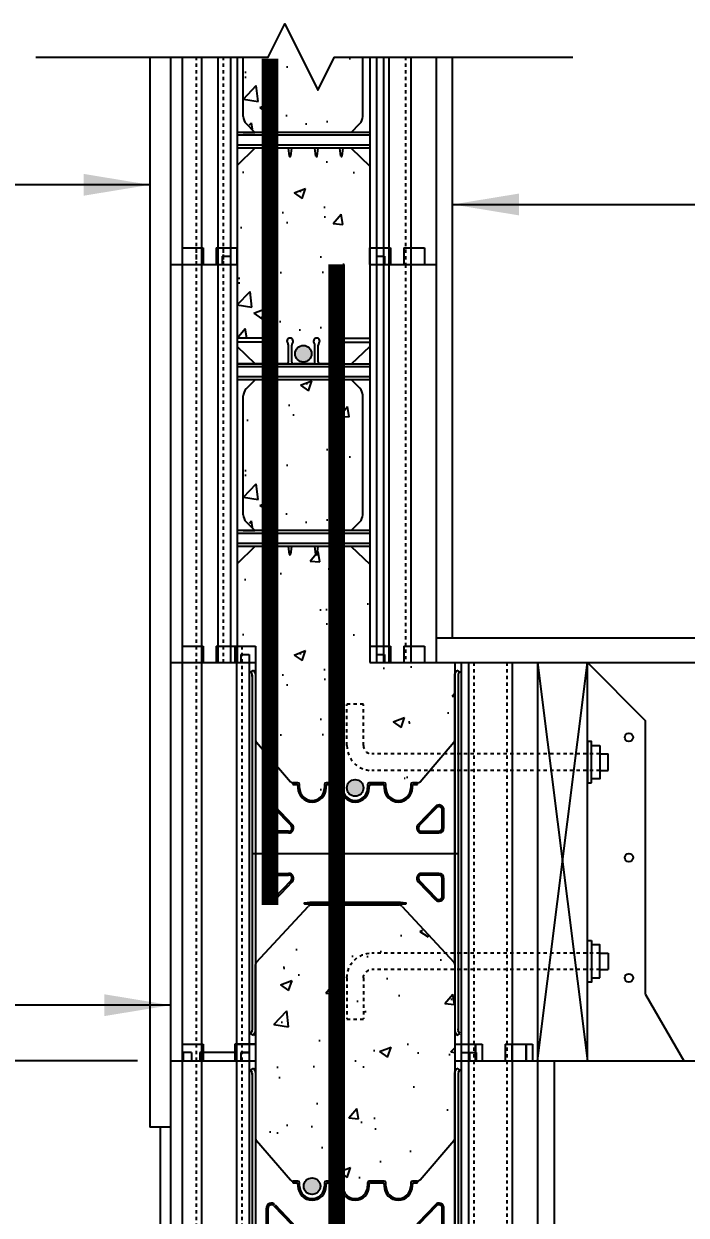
# Model space of a CAD drawing. Header units: inches. Extents: x -206 to -79, y -112 to 60.
# Drawn here: x -146.31 to -126.34, y -27.99 to 7.91 of the extents above; entities that cross this region are included whole.
import ezdxf

# ---------------------------------------------------------------- set-up
doc = ezdxf.new("R2010")
doc.units = ezdxf.units.IN
doc.header["$MEASUREMENT"] = 0
doc.linetypes.add('DASHED2', pattern=[0.375, 0.25, -0.125])
for name, color, linetype in [('LAYER 12', 12, 'Continuous'), ('LAYER 13', 13, 'Continuous'), ('LAYER 3', 3, 'Continuous'), ('LAYER 5', 5, 'Continuous'), ('LAYER 8', 8, 'Continuous')]:
    doc.layers.add(name, color=color, linetype=linetype)
doc.styles.add('NOTES', font='simplex.shx', dxfattribs={"height": 1})
doc.dimstyles.new('DIM-16', dxfattribs={"dimscale": 16, "dimtxt": 0.09375, "dimasz": 0.125, "dimexe": 0.1875, "dimexo": 0.0625, "dimgap": 0.0625, "dimtad": 0, "dimtih": 1, "dimtoh": 1, "dimdec": 4, "dimzin": 3, "dimdsep": 46, "dimlunit": 4, "dimtxsty": 'NOTES', "dimcen": 0.0625, "dimclrt": 4, "dimadec": 0, "dimazin": 0, "dimtfac": 1, "dimtdec": 4, "dimtofl": 0, "dimtmove": 0, "dimatfit": 3, "dimfxl": 1, "dimfrac": 2, "dimtolj": 1, "dimtzin": 0, "dimarcsym": 0})
doc.dimstyles.new('DIM-16$0', dxfattribs={"dimscale": 16, "dimtxt": 1, "dimasz": 0.0625, "dimexe": 0.0625, "dimexo": 0.0625, "dimgap": 0.03125, "dimtad": 1, "dimdec": 4, "dimzin": 3, "dimdsep": 46, "dimlunit": 4, "dimtxsty": 'NOTES', "dimblk1": 'ARCHTICK', "dimblk2": 'ARCHTICK', "dimsah": 1, "dimcen": 0.0625, "dimdle": 0.0625, "dimclrd": 256, "dimclre": 256, "dimclrt": 7, "dimadec": 0, "dimazin": 0, "dimtfac": 1, "dimtdec": 4, "dimtmove": 2, "dimatfit": 3, "dimldrblk": 'ARCHTICK', "dimfxl": 1, "dimfrac": 2, "dimtolj": 1, "dimtzin": 0, "dimarcsym": 0})

# ---------------------------------------------------------------- blocks, each defined once
blk = doc.blocks.new('_ArchTick')
at = {"color": 0, "linetype": 'ByBlock', "const_width": 0.15}
blk.add_lwpolyline([(-0.5, -0.5), (0.5, 0.5)], dxfattribs=at)
blk = doc.blocks.new('*D8')
at = {"layer": 'DEFPOINTS', "color": 0}
for p in [(-141.879, -23.336), (-153.158, -35.356), (-142.192, -35.356)]:
    blk.add_point(p, dxfattribs=at)
at = {"layer": 'LAYER 8', "lineweight": -2}
for p, q in [((-153.158, -22.336), (-153.158, -36.356)), ((-142.879, -23.336), (-154.158, -23.336)), ((-143.192, -35.356), (-154.158, -35.356))]:
    blk.add_line(p, q, dxfattribs=at)
for p, rotation in [((-153.158, -23.336), 90), ((-153.158, -35.356), 270)]:
    blk.add_blockref('_ArchTick', p, dxfattribs=dict(at, rotation=rotation))
at = {"layer": 'LAYER 8', "color": 7, "insert": (-154.991, -29.346), "char_height": 1, "attachment_point": 5, "rotation": 90, "style": 'NOTES'}
blk.add_mtext('\\A1;PER LOCAL\\PCODE', dxfattribs=at)
blk = doc.blocks.new('A$C01DD0D20')
at = {"layer": 'LAYER 12'}
for p, q in [((0.35, 12.5), (0.975, 12.5)), ((0.35, 12.5), (0.35, 0)), ((0.35, 12.5), (0.975, 12.5)), ((0.35, 12.5), (0.35, 12)), ((0.925, 12.5), (0.925, 0)), ((0.975, 12.5), (0.975, 12)), ((0.975, 12.5), (0.975, 12)), ((1.937, 12.5), (1.937, 12)), ((1.937, 12.5), (2.562, 12.5)), ((1.937, 12.5), (1.937, 12)), ((1.937, 12.5), (2.562, 12.5)), ((1.987, 12.5), (1.987, 0)), ((2.112, 12.25), (2.112, 12)), ((2.112, 12.25), (2.362, 12.25)), ((2.362, 12.25), (2.362, 0)), ((2.562, 12.5), (2.562, 12)), ((8.562, 12.5), (9.187, 12.5)), ((8.562, 12.5), (8.562, 12)), ((8.562, 12.5), (9.187, 12.5)), ((8.762, 12.25), (8.762, 0)), ((8.762, 12.25), (9.012, 12.25)), ((8.762, 12.25), (8.762, 12)), ((8.762, 12.25), (9.012, 12.25)), ((9.012, 12.25), (9.012, 12)), ((9.012, 12.25), (9.012, 12)), ((9.187, 12.5), (9.187, 12)), ((9.187, 12.5), (9.187, 12)), ((10.087, 12.5), (10.087, 12)), ((10.087, 12.5), (10.712, 12.5)), ((10.087, 12.5), (10.087, 12)), ((10.087, 12.5), (10.712, 12.5)), ((10.712, 12.5), (10.712, 12)), ((10.712, 12.5), (10.712, 12)), ((8.977, 12), (8.977, 0)), ((10.297, 12), (10.297, 0)), ((2.41, 11.727), (2.497, 11.777)), ((2.456, 11.648), (2.41, 11.727)), ((2.462, 11.625), (2.462, 0.927)), ((2.462, 11.586), (2.462, 11.623)), ((2.497, 11.777), (2.556, 11.675)), ((2.562, 11.65), (2.562, 9.67)), ((8.562, 9.67), (8.562, 11.65)), ((8.569, 11.675), (8.628, 11.777)), ((8.628, 11.777), (8.715, 11.727)), ((8.662, 11.625), (8.662, 0.927)), ((8.662, 11.623), (8.662, 11.586)), ((8.715, 11.727), (8.669, 11.648)), ((2.562, 9.67), (2.562, 2.909)), ((2.59, 9.601), (3.608, 8.411)), ((7.517, 8.411), (8.535, 9.601)), ((8.562, 2.909), (8.562, 9.67)), ((3.68, 8.38), (3.687, 8.38)), ((3.837, 8.38), (3.68, 8.38)), ((3.687, 8.38), (3.687, 8.33)), ((3.687, 8.33), (3.787, 8.33)), ((3.837, 8.28), (3.837, 8.225)), ((3.887, 8.225), (3.887, 8.33)), ((4.637, 8.33), (4.637, 8.225)), ((5.137, 8.38), (4.687, 8.38)), ((4.687, 8.225), (4.687, 8.28)), ((4.737, 8.33), (5.087, 8.33)), ((5.137, 8.28), (5.137, 8.225)), ((5.187, 8.225), (5.187, 8.33)), ((5.937, 8.33), (5.937, 8.225)), ((6.437, 8.38), (5.987, 8.38)), ((5.987, 8.225), (5.987, 8.28)), ((6.037, 8.33), (6.387, 8.33)), ((6.437, 8.28), (6.437, 8.225)), ((6.487, 8.225), (6.487, 8.33)), ((7.237, 8.33), (7.237, 8.225)), ((7.445, 8.38), (7.287, 8.38)), ((7.287, 8.225), (7.287, 8.28)), ((7.337, 8.33), (7.437, 8.33)), ((7.437, 8.33), (7.437, 8.38)), ((7.437, 8.38), (7.445, 8.38)), ((2.887, 7.02), (2.887, 7.561)), ((2.937, 7.02), (2.937, 7.561)), ((3.11, 7.63), (3.629, 7.089)), ((3.146, 7.665), (3.665, 7.124)), ((7.979, 7.665), (7.46, 7.124)), ((8.015, 7.63), (7.496, 7.089)), ((8.187, 7.02), (8.187, 7.561)), ((8.237, 7.02), (8.237, 7.561)), ((3.557, 6.92), (3.037, 6.92)), ((3.557, 6.87), (3.037, 6.87)), ((7.568, 6.92), (8.087, 6.92)), ((7.568, 6.87), (8.087, 6.87)), ((2.462, 6.25), (8.662, 6.25)), ((3.037, 5.65), (3.557, 5.65)), ((3.037, 5.6), (3.557, 5.6)), ((3.629, 5.431), (3.11, 4.89)), ((3.665, 5.396), (3.146, 4.855)), ((7.46, 5.396), (7.979, 4.855)), ((7.496, 5.431), (8.015, 4.89)), ((8.087, 5.65), (7.568, 5.65)), ((8.087, 5.6), (7.568, 5.6)), ((8.187, 4.959), (8.187, 5.5)), ((8.237, 4.959), (8.237, 5.5)), ((4.192, 4.77), (4.036, 4.755)), ((4.036, 4.735), (4.192, 4.72)), ((5.562, 4.77), (4.192, 4.77)), ((4.192, 4.72), (5.562, 4.72)), ((4.25, 4.7), (5.562, 4.7)), ((6.933, 4.77), (5.562, 4.77)), ((5.562, 4.72), (6.933, 4.72)), ((5.562, 4.7), (6.875, 4.7)), ((7.089, 4.755), (6.933, 4.77)), ((6.933, 4.72), (7.089, 4.735)), ((2.592, 2.979), (4.144, 4.656)), ((6.981, 4.656), (8.533, 2.979)), ((2.562, 0.9), (2.562, 2.909)), ((8.562, 2.909), (8.562, 0.9)), ((2.456, 0.902), (2.41, 0.823)), ((2.41, 0.823), (2.497, 0.773)), ((2.462, 0.964), (2.462, 0.927)), ((2.497, 0.773), (2.556, 0.875)), ((8.569, 0.875), (8.628, 0.773)), ((8.628, 0.773), (8.715, 0.823)), ((8.662, 0.927), (8.662, 0.964)), ((8.715, 0.823), (8.669, 0.902)), ((0.35, 0.5), (0.975, 0.5)), ((0.35, 0.5), (0.975, 0.5)), ((0.35, 0.5), (0.35, 0)), ((0.35, 0.5), (0.975, 0.5)), ((0.35, 0.5), (0.35, 0)), ((0.35, 0.5), (0.975, 0.5)), ((0.35, 0.5), (0.975, 0.5)), ((0.35, 0.5), (0.975, 0.5)), ((0.35, 0.5), (0.975, 0.5)), ((0.35, 0.5), (0.35, 0)), ((0.35, 0.5), (0.975, 0.5)), ((0.35, 0.5), (0.35, 0)), ((0.35, 0.5), (0.975, 0.5)), ((0.35, 0.5), (0.975, 0.5)), ((0.35, 0.5), (0.975, 0.5)), ((0.35, 0.5), (0.975, 0.5)), ((0.35, 0.5), (0.35, 0)), ((0.35, 0.5), (0.975, 0.5)), ((0.35, 0.5), (0.975, 0.5)), ((0.35, 0.5), (0.975, 0.5)), ((0.35, 0.5), (0.975, 0.5)), ((0.35, 0.5), (0.35, 0)), ((0.35, 0.5), (0.975, 0.5)), ((0.35, 0.5), (0.975, 0.5)), ((0.35, 0.5), (0.975, 0.5)), ((0.35, 0.5), (0.35, 0)), ((0.35, 0.5), (0.975, 0.5)), ((0.35, 0.5), (0.35, 0)), ((0.35, 0.5), (0.35, 0)), ((0.975, 0.5), (0.975, 0)), ((0.975, 0.5), (0.975, 0)), ((0.975, 0.5), (0.975, 0)), ((0.975, 0.5), (0.975, 0)), ((0.975, 0.5), (0.975, 0)), ((0.975, 0.5), (0.975, 0)), ((0.975, 0.5), (0.975, 0)), ((0.975, 0.5), (0.975, 0)), ((0.975, 0.5), (0.975, 0)), ((0.975, 0.5), (0.975, 0)), ((0.975, 0.5), (0.975, 0)), ((0.975, 0.5), (0.975, 0)), ((0.975, 0.5), (0.975, 0)), ((0.975, 0.5), (0.975, 0)), ((0.975, 0.5), (0.975, 0)), ((0.975, 0.5), (0.975, 0)), ((0.975, 0.5), (0.975, 0)), ((0.975, 0.5), (0.975, 0)), ((0.975, 0.5), (0.975, 0)), ((0.975, 0.5), (0.975, 0)), ((1.937, 0.5), (1.937, 0)), ((1.937, 0.5), (2.562, 0.5)), ((1.937, 0.5), (1.937, 0)), ((1.937, 0.5), (2.562, 0.5)), ((1.937, 0.5), (1.937, 0)), ((1.937, 0.5), (2.562, 0.5)), ((1.937, 0.5), (1.937, 0)), ((1.937, 0.5), (2.562, 0.5)), ((1.937, 0.5), (1.937, 0)), ((1.937, 0.5), (2.562, 0.5)), ((1.937, 0.5), (1.937, 0)), ((1.937, 0.5), (2.562, 0.5)), ((1.937, 0.5), (1.937, 0)), ((1.937, 0.5), (2.562, 0.5)), ((1.937, 0.5), (1.937, 0)), ((2.562, 0.5), (1.937, 0.5)), ((1.937, 0.5), (1.937, 0)), ((1.937, 0.5), (2.562, 0.5)), ((1.937, 0.5), (1.937, 0)), ((1.937, 0.5), (2.562, 0.5)), ((1.937, 0.5), (1.937, 0)), ((1.937, 0.5), (2.562, 0.5)), ((1.937, 0.5), (1.937, 0)), ((1.937, 0.5), (2.562, 0.5)), ((1.937, 0.5), (1.937, 0)), ((1.937, 0.5), (2.562, 0.5)), ((1.937, 0.5), (1.937, 0)), ((1.937, 0.5), (2.562, 0.5)), ((1.937, 0.5), (1.937, 0)), ((1.937, 0.5), (2.562, 0.5)), ((1.937, 0.5), (1.937, 0)), ((1.937, 0.5), (2.562, 0.5)), ((1.937, 0.5), (1.937, 0)), ((1.937, 0.5), (2.562, 0.5)), ((1.937, 0.5), (1.937, 0)), ((1.937, 0.5), (2.562, 0.5)), ((1.937, 0.5), (1.937, 0)), ((2.562, 0.5), (1.937, 0.5)), ((1.937, 0.5), (1.937, 0)), ((1.937, 0.5), (2.562, 0.5)), ((1.937, 0.5), (1.937, 0)), ((1.937, 0.5), (2.562, 0.5)), ((1.937, 0.5), (1.937, 0)), ((2.562, 0.5), (1.937, 0.5)), ((1.937, 0.5), (1.937, 0)), ((1.937, 0.5), (2.562, 0.5)), ((2.562, 0.5), (2.562, 0)), ((2.562, 0.5), (2.562, 0)), ((2.562, 0.5), (2.562, 0)), ((2.562, 0.5), (2.562, 0)), ((2.562, 0.5), (2.562, 0)), ((2.562, 0.5), (2.562, 0)), ((2.562, 0.5), (2.562, 0)), ((2.562, 0.5), (2.562, 0)), ((2.562, 0.5), (2.562, 0)), ((2.562, 0.5), (2.562, 0)), ((2.562, 0.5), (2.562, 0)), ((8.562, 0.5), (9.183, 0.5)), ((8.562, 0.5), (9.183, 0.5)), ((8.562, 0.5), (9.183, 0.5)), ((8.762, 0.5), (8.762, 0)), ((8.762, 0.5), (9.387, 0.5)), ((9.183, 0.5), (9.183, 0)), ((9.183, 0.5), (9.183, 0)), ((9.183, 0.5), (9.183, 0)), ((9.387, 0.5), (9.387, 0)), ((10.083, 0.5), (10.083, 0)), ((10.083, 0.5), (10.708, 0.5)), ((10.083, 0.5), (10.083, 0)), ((10.083, 0.5), (10.708, 0.5)), ((10.083, 0.5), (10.083, 0)), ((10.083, 0.5), (10.708, 0.5)), ((10.287, 0.5), (10.287, 0)), ((10.287, 0.5), (10.912, 0.5)), ((10.708, 0.5), (10.708, 0)), ((10.708, 0.5), (10.708, 0)), ((10.708, 0.5), (10.708, 0)), ((10.912, 0.5), (10.912, 0)), ((0.375, 0.25), (0.375, 0)), ((0.625, 0.25), (0.375, 0.25)), ((0.375, 0.25), (0.375, 0)), ((0.625, 0.25), (0.375, 0.25)), ((0.375, 0.25), (0.375, 0)), ((0.625, 0.25), (0.375, 0.25)), ((0.625, 0.25), (0.625, 0)), ((0.625, 0.25), (0.625, 0)), ((0.625, 0.25), (0.625, 0)), ((1.937, 0.25), (0.875, 0.25)), ((0.875, 0.25), (0.875, 0)), ((1.937, 0.25), (0.875, 0.25)), ((0.875, 0.25), (0.875, 0)), ((1.937, 0.25), (0.875, 0.25)), ((0.875, 0.25), (0.875, 0)), ((2.112, 0.25), (2.112, 0)), ((2.112, 0.25), (2.362, 0.25)), ((2.112, 0.25), (2.112, 0)), ((2.112, 0.25), (2.362, 0.25)), ((2.112, 0.25), (2.112, 0)), ((2.112, 0.25), (2.362, 0.25)), ((2.112, 0.25), (2.112, 0)), ((2.362, 0.25), (2.112, 0.25)), ((2.112, 0.25), (2.112, 0)), ((2.112, 0.25), (2.362, 0.25)), ((2.112, 0.25), (2.112, 0)), ((2.112, 0.25), (2.362, 0.25)), ((2.112, 0.25), (2.112, 0)), ((2.112, 0.25), (2.362, 0.25)), ((2.112, 0.25), (2.112, 0)), ((2.112, 0.25), (2.362, 0.25)), ((2.112, 0.25), (2.112, 0)), ((2.112, 0.25), (2.362, 0.25)), ((2.112, 0.25), (2.112, 0)), ((2.362, 0.25), (2.112, 0.25)), ((2.112, 0.25), (2.112, 0)), ((2.112, 0.25), (2.362, 0.25)), ((2.112, 0.25), (2.112, 0)), ((2.362, 0.25), (2.112, 0.25)), ((2.362, 0.25), (2.362, 0)), ((2.362, 0.25), (2.362, 0)), ((2.362, 0.25), (2.362, 0)), ((8.758, 0.25), (8.758, 0)), ((8.758, 0.25), (9.008, 0.25)), ((8.758, 0.25), (9.008, 0.25)), ((8.758, 0.25), (8.758, 0)), ((8.758, 0.25), (9.008, 0.25)), ((8.962, 0.25), (9.212, 0.25)), ((9.008, 0.25), (9.008, 0)), ((9.008, 0.25), (9.008, 0)), ((9.008, 0.25), (9.008, 0)), ((9.212, 0.25), (9.212, 0))]:
    blk.add_line(p, q, dxfattribs=at)
at = {"layer": 'LAYER 12', "linetype": 'DASHED2', "ltscale": 0.15}
for p, q in [((0.765, 12.5), (0.765, 0)), ((2.147, 12.5), (2.147, 0)), ((9.137, 12), (9.137, 0)), ((10.137, 12), (10.137, 0)), ((2.887, 4.959), (2.887, 5.5)), ((2.937, 4.959), (2.937, 5.5))]:
    blk.add_line(p, q, dxfattribs=at)
at = {"layer": 'LAYER 12'}
for centre, radius, start, end in [((2.412, 11.623), 0.05, 0, 30), ((2.512, 11.65), 0.05, 0, 30), ((8.612, 11.65), 0.05, 150, 180), ((8.712, 11.623), 0.05, 150, 180), ((2.662, 9.67), 0.1, 180, 223.8309), ((8.462, 9.67), 0.1, 316.1691, 360), ((3.68, 8.48), 0.1, 223.8309, 270), ((3.787, 8.28), 0.05, 360, 90), ((3.837, 8.33), 0.05, 0, 90), ((4.687, 8.33), 0.05, 90, 180), ((4.737, 8.28), 0.05, 90, 180), ((5.087, 8.28), 0.05, 360, 90), ((5.137, 8.33), 0.05, 0, 90), ((5.987, 8.33), 0.05, 90, 180), ((6.037, 8.28), 0.05, 90, 180), ((6.387, 8.28), 0.05, 0, 90), ((6.437, 8.33), 0.05, 0, 90), ((7.287, 8.33), 0.05, 90, 180), ((7.337, 8.28), 0.05, 90, 180), ((7.445, 8.48), 0.1, 270, 316.1691), ((4.262, 8.225), 0.425, 180, 360), ((4.262, 8.225), 0.375, 180, 0), ((5.562, 8.225), 0.425, 180, 270), ((5.562, 8.225), 0.375, 180, 270), ((5.562, 8.225), 0.425, 270, 0), ((5.562, 8.225), 0.375, 270, 0), ((6.862, 8.225), 0.425, 180, 0), ((6.862, 8.225), 0.375, 180, 0), ((3.037, 7.561), 0.15, 43.8309, 180), ((3.037, 7.561), 0.1, 43.8309, 180), ((8.087, 7.561), 0.15, 0, 136.1691), ((8.087, 7.561), 0.1, 0, 136.1691), ((3.037, 7.02), 0.15, 180, 270), ((3.037, 7.02), 0.1, 180, 270), ((3.557, 7.02), 0.15, 270, 43.8309), ((3.557, 7.02), 0.1, 270, 43.8309), ((7.568, 7.02), 0.15, 136.1691, 270), ((7.568, 7.02), 0.1, 136.1691, 270), ((8.087, 7.02), 0.15, 270, 0), ((8.087, 7.02), 0.1, 270, 360), ((3.557, 5.5), 0.15, 316.1691, 90), ((3.557, 5.5), 0.1, 316.1691, 90), ((7.568, 5.5), 0.15, 90, 223.8309), ((7.568, 5.5), 0.1, 90, 223.8309), ((8.087, 5.5), 0.15, 360, 90), ((8.087, 5.5), 0.1, 0, 90), ((4.037, 4.745), 0.01, 97.4099, 262.5901), ((4.25, 4.55), 0.15, 90, 135), ((6.875, 4.55), 0.15, 45, 90), ((7.088, 4.745), 0.01, 277.4099, 82.5901), ((8.087, 4.959), 0.15, 223.8309, 360), ((8.087, 4.959), 0.1, 223.8309, 0), ((2.662, 2.909), 0.1, 135, 180), ((8.462, 2.909), 0.1, 360, 45), ((2.412, 0.927), 0.05, 330, 360), ((2.512, 0.9), 0.05, 330, 360), ((8.612, 0.9), 0.05, 180, 210), ((8.712, 0.927), 0.05, 180, 210)]:
    blk.add_arc(centre, radius, start, end, dxfattribs=at)
at = {"layer": 'LAYER 12', "linetype": 'DASHED2', "ltscale": 0.15}
for centre, radius, start, end in [((3.037, 5.5), 0.15, 90, 180), ((3.037, 5.5), 0.1, 90, 180), ((3.037, 4.959), 0.15, 180, 316.1691), ((3.037, 4.959), 0.1, 180, 316.1691)]:
    blk.add_arc(centre, radius, start, end, dxfattribs=at)
at = {"layer": 'LAYER 5'}
for p, q in [((2.562, 12.5), (2.562, 0)), ((8.562, 12.5), (8.562, 0)), ((0, 12), (0, 0)), ((0, 12), (2.562, 12)), ((8.562, 12), (11.062, 12)), ((11.062, 12), (11.062, 0)), ((0, 0), (2.562, 0)), ((8.562, 0), (11.062, 0))]:
    blk.add_line(p, q, dxfattribs=at)
blk = doc.blocks.new('A$C1E7974F8')
at = {"layer": 'LAYER 12', "linetype": 'DASHED2', "ltscale": 0.15}
for p, q in [((0.5, 2.375), (0, 2.375)), ((0, 1.125), (0, 2.36)), ((0.5, 1.125), (0.5, 2.36)), ((7.625, 0.875), (0.75, 0.875)), ((7.625, 0.375), (0.75, 0.375))]:
    blk.add_line(p, q, dxfattribs=at)
at = {"layer": 'LAYER 12'}
for p, q in [((7.625, 0.875), (7.875, 0.875)), ((7.875, 0.375), (7.875, 0.875)), ((7.625, 0.375), (7.875, 0.375))]:
    blk.add_line(p, q, dxfattribs=at)
for points in [[(7.375, 0), (7.375, 1.25), (7.25, 1.25), (7.25, 0)], [(7.625, 1.125), (7.625, 0.125), (7.375, 0.125), (7.375, 1.125)]]:
    blk.add_lwpolyline(points, close=True, dxfattribs=at)
at = {"layer": 'LAYER 12', "linetype": 'DASHED2', "ltscale": 0.15}
for radius in [0.75, 0.25]:
    blk.add_arc((0.75, 1.125), radius, 180, 270, dxfattribs=at)
blk = doc.blocks.new('A$C4A267B4F')
at = {"layer": 'LAYER 12'}
for p, q in [((0.35, 12.5), (0.975, 12.5)), ((0.35, 12.5), (0.35, 0)), ((0.925, 12.5), (0.925, 0)), ((0.975, 12.5), (0.975, 12)), ((1.375, 12.5), (1.375, 12)), ((1.375, 12.5), (2, 12.5)), ((1.425, 12.5), (1.425, 0)), ((1.55, 12.25), (1.55, 12)), ((1.55, 12.25), (1.8, 12.25)), ((1.8, 12.25), (1.8, 0)), ((2, 12), (2, 12.5)), ((6, 12.5), (6.625, 12.5)), ((6, 12), (6, 12.5)), ((6.2, 12.25), (6.2, 0)), ((6.2, 12.25), (6.45, 12.25)), ((6.45, 12.25), (6.45, 12)), ((6.625, 12.5), (6.625, 12)), ((7.025, 12.5), (7.025, 12)), ((7.025, 12.5), (7.65, 12.5)), ((7.65, 12.5), (7.65, 12)), ((6.415, 12), (6.415, 0)), ((6.575, 12), (6.575, 0)), ((7.235, 12), (7.235, 0)), ((2.868, 9.779), (2, 9.779)), ((5.15, 9.779), (6, 9.779)), ((2.8, 9.654), (2, 9.654)), ((2.55, 9), (2, 9.53)), ((2.8, 9.05), (2.8, 9.654)), ((2.9, 9.05), (2.9, 9.568)), ((3.55, 9.05), (3.55, 9.568)), ((3.65, 9.05), (3.65, 9.568)), ((4.35, 9.05), (4.35, 9.568)), ((4.45, 9.05), (4.45, 9.568)), ((5.1, 9.05), (5.1, 9.568)), ((5.2, 9.05), (5.2, 9.654)), ((5.2, 9.654), (6, 9.654)), ((5.45, 9), (6, 9.53)), ((2, 9), (2.55, 9)), ((2.75, 9), (2, 9)), ((2, 9), (6, 9)), ((2.75, 9), (2.95, 9)), ((3.5, 9), (2.95, 9)), ((3.5, 9), (3.7, 9)), ((4.3, 9), (3.7, 9)), ((4.3, 9), (4.5, 9)), ((5.05, 9), (4.5, 9)), ((5.05, 9), (5.25, 9)), ((5.25, 9), (5.45, 9)), ((6, 8.91), (2, 8.91)), ((6, 8.61), (2, 8.61)), ((6, 8.52), (2, 8.52)), ((2.55, 8.52), (2.278, 8.248)), ((5.45, 8.52), (5.702, 8.268)), ((2.19, 4.454), (2.19, 8.036)), ((5.79, 4.454), (5.79, 8.056)), ((6, 3.98), (2, 3.98)), ((2.19, 3.98), (2.54, 3.98)), ((2.54, 3.98), (2.278, 4.242)), ((2.8, 3.98), (2.9, 3.98)), ((5.44, 3.98), (5.702, 4.242)), ((6, 3.89), (2, 3.89)), ((6, 3.59), (2, 3.59)), ((6, 3.5), (2, 3.5)), ((2.54, 3.5), (2, 2.979)), ((2.83, 3.266), (2.8, 3.5)), ((2.87, 3.266), (2.9, 3.5)), ((3.58, 3.266), (3.55, 3.5)), ((3.62, 3.266), (3.65, 3.5)), ((4.38, 3.266), (4.35, 3.5)), ((4.42, 3.266), (4.45, 3.5)), ((5.13, 3.266), (5.1, 3.5)), ((5.17, 3.266), (5.2, 3.5)), ((5.44, 3.5), (6, 2.966)), ((0.35, 0.5), (0.975, 0.5)), ((0.975, 0.5), (0.975, 0)), ((1.375, 0.5), (1.375, 0)), ((1.375, 0.5), (2, 0.5)), ((6, 0.5), (6.625, 0.5)), ((6.625, 0.5), (6.625, 0)), ((7.025, 0.5), (7.025, 0)), ((7.025, 0.5), (7.65, 0.5)), ((7.65, 0.5), (7.65, 0)), ((6.2, 0.25), (6.45, 0.25)), ((6.45, 0.25), (6.45, 0))]:
    blk.add_line(p, q, dxfattribs=at)
at = {"layer": 'LAYER 12', "linetype": 'DASHED2', "ltscale": 0.15}
for p, q in [((0.765, 12.5), (0.765, 0)), ((1.585, 12.5), (1.585, 0)), ((7.075, 12), (7.075, 0))]:
    blk.add_line(p, q, dxfattribs=at)
at = {"layer": 'LAYER 12'}
for centre, radius, start, end in [((2.862, 9.688), 0.0912, 307.4863, 93.4766), ((3.6, 9.686), 0.0936, 311.7279, 228.2721), ((4.4, 9.686), 0.0936, 311.7279, 228.2721), ((5.15, 9.686), 0.0936, 90, 228.272), ((2.962, 9.572), 0.0619, 134.9903, 183.9263), ((3.45, 9.568), 0.1, 0, 28.6972), ((3.75, 9.568), 0.1, 151.3028, 180), ((4.25, 9.568), 0.1, 0, 28.6972), ((4.55, 9.568), 0.1, 151.3028, 180), ((4.988, 9.565), 0.112, 1.5997, 27.0975), ((2.75, 9.05), 0.05, 270, 0), ((2.95, 9.05), 0.05, 180, 270), ((3.5, 9.05), 0.05, 270, 0), ((3.7, 9.05), 0.05, 180, 270), ((4.3, 9.05), 0.05, 270, 0), ((4.5, 9.05), 0.05, 180, 270), ((5.05, 9.05), 0.05, 270, 0), ((5.25, 9.05), 0.05, 180, 270), ((5.49, 8.056), 0.3, 0, 45), ((2.49, 8.036), 0.3, 135, 180), ((2.49, 4.454), 0.3, 180, 225), ((5.49, 4.454), 0.3, 315, 0), ((2.85, 3.27), 0.02, 191.3099, 348.6901), ((3.6, 3.27), 0.02, 191.3099, 348.6901), ((4.4, 3.27), 0.02, 191.3099, 348.6901), ((5.15, 3.27), 0.02, 191.3099, 348.6901)]:
    blk.add_arc(centre, radius, start, end, dxfattribs=at)
at = {"layer": 'LAYER 5'}
for p, q in [((0, 12), (0, 0)), ((0, 12), (2, 12)), ((2, 12), (2, 0)), ((6, 12), (6, 0)), ((6, 12), (8, 12)), ((8, 12), (8, 0)), ((0, 0), (2, 0)), ((6, 0), (8, 0))]:
    blk.add_line(p, q, dxfattribs=at)
blk = doc.blocks.new('A$C650F03E7')
at = {"layer": 'LAYER 12'}
for p, q in [((0.35, 12.5), (0.975, 12.5)), ((0.35, 12.5), (0.35, 0)), ((0.35, 12.5), (0.975, 12.5)), ((0.35, 12.5), (0.35, 12)), ((0.925, 12.5), (0.925, 0)), ((0.975, 12.5), (0.975, 12)), ((0.975, 12.5), (0.975, 12)), ((1.937, 12.5), (1.937, 12)), ((1.937, 12.5), (2.562, 12.5)), ((1.937, 12.5), (1.937, 12)), ((1.937, 12.5), (2.562, 12.5)), ((1.987, 12.5), (1.987, 0)), ((2.112, 12.25), (2.112, 12)), ((2.112, 12.25), (2.362, 12.25)), ((2.362, 12.25), (2.362, 0)), ((2.562, 12.5), (2.562, 12)), ((8.762, 12), (8.762, 0)), ((8.977, 12), (8.977, 0)), ((10.297, 12), (10.297, 0)), ((2.41, 11.727), (2.497, 11.777)), ((2.456, 11.648), (2.41, 11.727)), ((2.462, 11.625), (2.462, 0.927)), ((2.462, 11.586), (2.462, 11.623)), ((2.497, 11.777), (2.556, 11.675)), ((2.562, 11.65), (2.562, 9.67)), ((8.562, 9.67), (8.562, 11.65)), ((8.569, 11.675), (8.628, 11.777)), ((8.628, 11.777), (8.715, 11.727)), ((8.662, 11.625), (8.662, 0.927)), ((8.662, 11.623), (8.662, 11.586)), ((8.715, 11.727), (8.669, 11.648)), ((2.562, 9.67), (2.562, 2.909)), ((2.59, 9.601), (3.608, 8.411)), ((7.517, 8.411), (8.535, 9.601)), ((8.562, 2.909), (8.562, 9.67)), ((3.68, 8.38), (3.687, 8.38)), ((3.837, 8.38), (3.68, 8.38)), ((3.687, 8.38), (3.687, 8.33)), ((3.687, 8.33), (3.787, 8.33)), ((3.837, 8.28), (3.837, 8.225)), ((3.887, 8.225), (3.887, 8.33)), ((4.637, 8.33), (4.637, 8.225)), ((5.137, 8.38), (4.687, 8.38)), ((4.687, 8.225), (4.687, 8.28)), ((4.737, 8.33), (5.087, 8.33)), ((5.137, 8.28), (5.137, 8.225)), ((5.187, 8.225), (5.187, 8.33)), ((5.937, 8.33), (5.937, 8.225)), ((6.437, 8.38), (5.987, 8.38)), ((5.987, 8.225), (5.987, 8.28)), ((6.037, 8.33), (6.387, 8.33)), ((6.437, 8.28), (6.437, 8.225)), ((6.487, 8.225), (6.487, 8.33)), ((7.237, 8.33), (7.237, 8.225)), ((7.445, 8.38), (7.287, 8.38)), ((7.287, 8.225), (7.287, 8.28)), ((7.337, 8.33), (7.437, 8.33)), ((7.437, 8.33), (7.437, 8.38)), ((7.437, 8.38), (7.445, 8.38)), ((2.887, 7.02), (2.887, 7.561)), ((2.937, 7.02), (2.937, 7.561)), ((3.11, 7.63), (3.629, 7.089)), ((3.146, 7.665), (3.665, 7.124)), ((7.979, 7.665), (7.46, 7.124)), ((8.015, 7.63), (7.496, 7.089)), ((8.187, 7.02), (8.187, 7.561)), ((8.237, 7.02), (8.237, 7.561)), ((3.557, 6.92), (3.037, 6.92)), ((3.557, 6.87), (3.037, 6.87)), ((7.568, 6.92), (8.087, 6.92)), ((7.568, 6.87), (8.087, 6.87)), ((2.462, 6.25), (8.662, 6.25)), ((3.037, 5.65), (3.557, 5.65)), ((3.037, 5.6), (3.557, 5.6)), ((3.629, 5.431), (3.11, 4.89)), ((3.665, 5.396), (3.146, 4.855)), ((7.46, 5.396), (7.979, 4.855)), ((7.496, 5.431), (8.015, 4.89)), ((8.087, 5.65), (7.568, 5.65)), ((8.087, 5.6), (7.568, 5.6)), ((8.187, 4.959), (8.187, 5.5)), ((8.237, 4.959), (8.237, 5.5)), ((4.192, 4.77), (4.036, 4.755)), ((4.036, 4.735), (4.192, 4.72)), ((5.562, 4.77), (4.192, 4.77)), ((4.192, 4.72), (5.562, 4.72)), ((4.25, 4.7), (5.562, 4.7)), ((6.933, 4.77), (5.562, 4.77)), ((5.562, 4.72), (6.933, 4.72)), ((5.562, 4.7), (6.875, 4.7)), ((7.089, 4.755), (6.933, 4.77)), ((6.933, 4.72), (7.089, 4.735)), ((2.592, 2.979), (4.144, 4.656)), ((6.981, 4.656), (8.533, 2.979)), ((2.562, 0.9), (2.562, 2.909)), ((8.562, 2.909), (8.562, 0.9)), ((2.456, 0.902), (2.41, 0.823)), ((2.41, 0.823), (2.497, 0.773)), ((2.462, 0.964), (2.462, 0.927)), ((2.497, 0.773), (2.556, 0.875)), ((8.569, 0.875), (8.628, 0.773)), ((8.628, 0.773), (8.715, 0.823)), ((8.662, 0.927), (8.662, 0.964)), ((8.715, 0.823), (8.669, 0.902)), ((0.35, 0.5), (0.975, 0.5)), ((0.35, 0.5), (0.975, 0.5)), ((0.35, 0.5), (0.35, 0)), ((0.35, 0.5), (0.975, 0.5)), ((0.35, 0.5), (0.35, 0)), ((0.35, 0.5), (0.975, 0.5)), ((0.35, 0.5), (0.975, 0.5)), ((0.35, 0.5), (0.975, 0.5)), ((0.35, 0.5), (0.975, 0.5)), ((0.35, 0.5), (0.35, 0)), ((0.35, 0.5), (0.975, 0.5)), ((0.35, 0.5), (0.35, 0)), ((0.35, 0.5), (0.975, 0.5)), ((0.35, 0.5), (0.975, 0.5)), ((0.35, 0.5), (0.975, 0.5)), ((0.35, 0.5), (0.975, 0.5)), ((0.35, 0.5), (0.35, 0)), ((0.35, 0.5), (0.975, 0.5)), ((0.35, 0.5), (0.975, 0.5)), ((0.35, 0.5), (0.975, 0.5)), ((0.35, 0.5), (0.975, 0.5)), ((0.35, 0.5), (0.35, 0)), ((0.35, 0.5), (0.975, 0.5)), ((0.35, 0.5), (0.975, 0.5)), ((0.35, 0.5), (0.975, 0.5)), ((0.35, 0.5), (0.35, 0)), ((0.35, 0.5), (0.975, 0.5)), ((0.35, 0.5), (0.35, 0)), ((0.35, 0.5), (0.35, 0)), ((0.975, 0.5), (0.975, 0)), ((0.975, 0.5), (0.975, 0)), ((0.975, 0.5), (0.975, 0)), ((0.975, 0.5), (0.975, 0)), ((0.975, 0.5), (0.975, 0)), ((0.975, 0.5), (0.975, 0)), ((0.975, 0.5), (0.975, 0)), ((0.975, 0.5), (0.975, 0)), ((0.975, 0.5), (0.975, 0)), ((0.975, 0.5), (0.975, 0)), ((0.975, 0.5), (0.975, 0)), ((0.975, 0.5), (0.975, 0)), ((0.975, 0.5), (0.975, 0)), ((0.975, 0.5), (0.975, 0)), ((0.975, 0.5), (0.975, 0)), ((0.975, 0.5), (0.975, 0)), ((0.975, 0.5), (0.975, 0)), ((0.975, 0.5), (0.975, 0)), ((0.975, 0.5), (0.975, 0)), ((0.975, 0.5), (0.975, 0)), ((1.937, 0.5), (1.937, 0)), ((1.937, 0.5), (2.562, 0.5)), ((1.937, 0.5), (1.937, 0)), ((1.937, 0.5), (2.562, 0.5)), ((1.937, 0.5), (1.937, 0)), ((1.937, 0.5), (2.562, 0.5)), ((1.937, 0.5), (1.937, 0)), ((1.937, 0.5), (2.562, 0.5)), ((1.937, 0.5), (1.937, 0)), ((1.937, 0.5), (2.562, 0.5)), ((1.937, 0.5), (1.937, 0)), ((1.937, 0.5), (2.562, 0.5)), ((1.937, 0.5), (1.937, 0)), ((1.937, 0.5), (2.562, 0.5)), ((1.937, 0.5), (1.937, 0)), ((2.562, 0.5), (1.937, 0.5)), ((1.937, 0.5), (1.937, 0)), ((1.937, 0.5), (2.562, 0.5)), ((1.937, 0.5), (1.937, 0)), ((1.937, 0.5), (2.562, 0.5)), ((1.937, 0.5), (1.937, 0)), ((1.937, 0.5), (2.562, 0.5)), ((1.937, 0.5), (1.937, 0)), ((1.937, 0.5), (2.562, 0.5)), ((1.937, 0.5), (1.937, 0)), ((1.937, 0.5), (2.562, 0.5)), ((1.937, 0.5), (1.937, 0)), ((1.937, 0.5), (2.562, 0.5)), ((1.937, 0.5), (1.937, 0)), ((1.937, 0.5), (2.562, 0.5)), ((1.937, 0.5), (1.937, 0)), ((1.937, 0.5), (2.562, 0.5)), ((1.937, 0.5), (1.937, 0)), ((1.937, 0.5), (2.562, 0.5)), ((1.937, 0.5), (1.937, 0)), ((1.937, 0.5), (2.562, 0.5)), ((1.937, 0.5), (1.937, 0)), ((2.562, 0.5), (1.937, 0.5)), ((1.937, 0.5), (1.937, 0)), ((1.937, 0.5), (2.562, 0.5)), ((1.937, 0.5), (1.937, 0)), ((1.937, 0.5), (2.562, 0.5)), ((1.937, 0.5), (1.937, 0)), ((2.562, 0.5), (1.937, 0.5)), ((1.937, 0.5), (1.937, 0)), ((1.937, 0.5), (2.562, 0.5)), ((2.562, 0.5), (2.562, 0)), ((2.562, 0.5), (2.562, 0)), ((2.562, 0.5), (2.562, 0)), ((2.562, 0.5), (2.562, 0)), ((2.562, 0.5), (2.562, 0)), ((2.562, 0.5), (2.562, 0)), ((2.562, 0.5), (2.562, 0)), ((2.562, 0.5), (2.562, 0)), ((2.562, 0.5), (2.562, 0)), ((2.562, 0.5), (2.562, 0)), ((2.562, 0.5), (2.562, 0)), ((8.562, 0.5), (9.183, 0.5)), ((8.562, 0.5), (9.183, 0.5)), ((8.562, 0.5), (9.183, 0.5)), ((8.762, 0.5), (8.762, 0)), ((8.762, 0.5), (9.387, 0.5)), ((9.183, 0.5), (9.183, 0)), ((9.183, 0.5), (9.183, 0)), ((9.183, 0.5), (9.183, 0)), ((9.387, 0.5), (9.387, 0)), ((10.083, 0.5), (10.083, 0)), ((10.083, 0.5), (10.708, 0.5)), ((10.083, 0.5), (10.083, 0)), ((10.083, 0.5), (10.708, 0.5)), ((10.083, 0.5), (10.083, 0)), ((10.083, 0.5), (10.708, 0.5)), ((10.287, 0.5), (10.287, 0)), ((10.287, 0.5), (10.912, 0.5)), ((10.708, 0.5), (10.708, 0)), ((10.708, 0.5), (10.708, 0)), ((10.708, 0.5), (10.708, 0)), ((10.912, 0.5), (10.912, 0)), ((0.375, 0.25), (0.375, 0)), ((0.625, 0.25), (0.375, 0.25)), ((0.375, 0.25), (0.375, 0)), ((0.625, 0.25), (0.375, 0.25)), ((0.375, 0.25), (0.375, 0)), ((0.625, 0.25), (0.375, 0.25)), ((0.625, 0.25), (0.625, 0)), ((0.625, 0.25), (0.625, 0)), ((0.625, 0.25), (0.625, 0)), ((1.937, 0.25), (0.875, 0.25)), ((0.875, 0.25), (0.875, 0)), ((1.937, 0.25), (0.875, 0.25)), ((0.875, 0.25), (0.875, 0)), ((1.937, 0.25), (0.875, 0.25)), ((0.875, 0.25), (0.875, 0)), ((2.112, 0.25), (2.112, 0)), ((2.112, 0.25), (2.362, 0.25)), ((2.112, 0.25), (2.112, 0)), ((2.112, 0.25), (2.362, 0.25)), ((2.112, 0.25), (2.112, 0)), ((2.112, 0.25), (2.362, 0.25)), ((2.112, 0.25), (2.112, 0)), ((2.362, 0.25), (2.112, 0.25)), ((2.112, 0.25), (2.112, 0)), ((2.112, 0.25), (2.362, 0.25)), ((2.112, 0.25), (2.112, 0)), ((2.112, 0.25), (2.362, 0.25)), ((2.112, 0.25), (2.112, 0)), ((2.112, 0.25), (2.362, 0.25)), ((2.112, 0.25), (2.112, 0)), ((2.112, 0.25), (2.362, 0.25)), ((2.112, 0.25), (2.112, 0)), ((2.112, 0.25), (2.362, 0.25)), ((2.112, 0.25), (2.112, 0)), ((2.362, 0.25), (2.112, 0.25)), ((2.112, 0.25), (2.112, 0)), ((2.112, 0.25), (2.362, 0.25)), ((2.112, 0.25), (2.112, 0)), ((2.362, 0.25), (2.112, 0.25)), ((2.362, 0.25), (2.362, 0)), ((2.362, 0.25), (2.362, 0)), ((2.362, 0.25), (2.362, 0)), ((8.758, 0.25), (8.758, 0)), ((8.758, 0.25), (9.008, 0.25)), ((8.758, 0.25), (9.008, 0.25)), ((8.758, 0.25), (8.758, 0)), ((8.758, 0.25), (9.008, 0.25)), ((8.962, 0.25), (9.212, 0.25)), ((9.008, 0.25), (9.008, 0)), ((9.008, 0.25), (9.008, 0)), ((9.008, 0.25), (9.008, 0)), ((9.212, 0.25), (9.212, 0))]:
    blk.add_line(p, q, dxfattribs=at)
at = {"layer": 'LAYER 12', "linetype": 'DASHED2', "ltscale": 0.15}
for p, q in [((0.765, 12.5), (0.765, 0)), ((2.147, 12.5), (2.147, 0)), ((9.137, 12), (9.137, 0)), ((10.137, 12), (10.137, 0)), ((2.887, 4.959), (2.887, 5.5)), ((2.937, 4.959), (2.937, 5.5))]:
    blk.add_line(p, q, dxfattribs=at)
at = {"layer": 'LAYER 12'}
for centre, radius, start, end in [((2.412, 11.623), 0.05, 0, 30), ((2.512, 11.65), 0.05, 0, 30), ((8.612, 11.65), 0.05, 150, 180), ((8.712, 11.623), 0.05, 150, 180), ((2.662, 9.67), 0.1, 180, 223.8309), ((8.462, 9.67), 0.1, 316.1691, 360), ((3.68, 8.48), 0.1, 223.8309, 270), ((3.787, 8.28), 0.05, 360, 90), ((3.837, 8.33), 0.05, 0, 90), ((4.687, 8.33), 0.05, 90, 180), ((4.737, 8.28), 0.05, 90, 180), ((5.087, 8.28), 0.05, 360, 90), ((5.137, 8.33), 0.05, 0, 90), ((5.987, 8.33), 0.05, 90, 180), ((6.037, 8.28), 0.05, 90, 180), ((6.387, 8.28), 0.05, 0, 90), ((6.437, 8.33), 0.05, 0, 90), ((7.287, 8.33), 0.05, 90, 180), ((7.337, 8.28), 0.05, 90, 180), ((7.445, 8.48), 0.1, 270, 316.1691), ((4.262, 8.225), 0.425, 180, 360), ((4.262, 8.225), 0.375, 180, 0), ((5.562, 8.225), 0.425, 180, 270), ((5.562, 8.225), 0.375, 180, 270), ((5.562, 8.225), 0.425, 270, 0), ((5.562, 8.225), 0.375, 270, 0), ((6.862, 8.225), 0.425, 180, 0), ((6.862, 8.225), 0.375, 180, 0), ((3.037, 7.561), 0.15, 43.8309, 180), ((3.037, 7.561), 0.1, 43.8309, 180), ((8.087, 7.561), 0.15, 0, 136.1691), ((8.087, 7.561), 0.1, 0, 136.1691), ((3.037, 7.02), 0.15, 180, 270), ((3.037, 7.02), 0.1, 180, 270), ((3.557, 7.02), 0.15, 270, 43.8309), ((3.557, 7.02), 0.1, 270, 43.8309), ((7.568, 7.02), 0.15, 136.1691, 270), ((7.568, 7.02), 0.1, 136.1691, 270), ((8.087, 7.02), 0.15, 270, 0), ((8.087, 7.02), 0.1, 270, 360), ((3.557, 5.5), 0.15, 316.1691, 90), ((3.557, 5.5), 0.1, 316.1691, 90), ((7.568, 5.5), 0.15, 90, 223.8309), ((7.568, 5.5), 0.1, 90, 223.8309), ((8.087, 5.5), 0.15, 360, 90), ((8.087, 5.5), 0.1, 0, 90), ((4.037, 4.745), 0.01, 97.4099, 262.5901), ((4.25, 4.55), 0.15, 90, 135), ((6.875, 4.55), 0.15, 45, 90), ((7.088, 4.745), 0.01, 277.4099, 82.5901), ((8.087, 4.959), 0.15, 223.8309, 360), ((8.087, 4.959), 0.1, 223.8309, 0), ((2.662, 2.909), 0.1, 135, 180), ((8.462, 2.909), 0.1, 360, 45), ((2.412, 0.927), 0.05, 330, 360), ((2.512, 0.9), 0.05, 330, 360), ((8.612, 0.9), 0.05, 180, 210), ((8.712, 0.927), 0.05, 180, 210)]:
    blk.add_arc(centre, radius, start, end, dxfattribs=at)
at = {"layer": 'LAYER 12', "linetype": 'DASHED2', "ltscale": 0.15}
for centre, radius, start, end in [((3.037, 5.5), 0.15, 90, 180), ((3.037, 5.5), 0.1, 90, 180), ((3.037, 4.959), 0.15, 180, 316.1691), ((3.037, 4.959), 0.1, 180, 316.1691)]:
    blk.add_arc(centre, radius, start, end, dxfattribs=at)
at = {"layer": 'LAYER 5'}
for p, q in [((2.562, 12.5), (2.562, 0)), ((0, 12), (0, 0)), ((0, 12), (2.562, 12)), ((8.562, 12), (8.562, 0)), ((8.562, 12), (11.062, 12)), ((11.062, 12), (11.062, 0)), ((0, 0), (2.562, 0)), ((8.562, 0), (11.062, 0))]:
    blk.add_line(p, q, dxfattribs=at)

msp = doc.modelspace()

# ---------------------------------------------------------------- hatches: boundary and pattern name
at = {"layer": 'LAYER 13'}
h = msp.add_hatch(dxfattribs=at)
h.set_pattern_fill('AR-CONC,_O', color=256, scale=0.5)
h.set_pattern_definition([(50, (-139.6893, 4.6438), (3.5863, -0.3138), [0.375, -4.125]), (355, (-139.6893, 4.644), (-0.6938, 3.761), [0.3, -3.3]), (100.45, (-139.3904, 4.6177), (2.8925, 3.4472), [0.3187, -3.5057]), (46.18, (-139.6893, 5.644), (5.336, -0.8276), [0.5625, -6.1875]), (96.64, (-139.2446, 5.575), (4.6733, 4.8706), [0.478, -5.2586]), (351.18, (-139.689, 5.644), (4.6733, 4.8706), [0.45, -4.95]), (21, (-139.1893, 5.3938), (2.9845, -2.013), [0.375, -4.125]), (326, (-139.1893, 5.394), (1.2166, 3.6258), [0.3, -3.3]), (71.45, (-138.9406, 5.226), (4.201, 1.6127), [0.3187, -3.5057]), (37.5, (-139.6893, 4.6438), (0.0608, 1.66447), [0, -3.26, 0, -3.35, 0, -3.3125]), (7.5, (-139.6893, 4.6438), (1.31535, 1.97206), [0, -1.91, 0, -3.185, 0, -1.2625]), (327.5, (-140.8043, 4.6438), (2.6691, -0.11277), [0, -1.25, 0, -3.9, 0, -5.175]), (317.5, (-141.3043, 4.6438), (2.9159, 0.5005), [0, -1.625, 0, -2.59, 0, -3.675])])
h.paths.add_polyline_path([(-136.08927, 6.91385), (-136.94177, 6.91385), (-137.44177, 5.91385), (-138.44177, 7.91385), (-138.94177, 6.91385), (-139.68927, 6.91385), (-139.68927, 5.11808), (-139.33927, 4.64382), (-136.43927, 4.64382), (-136.08927, 5.11808)])
h = msp.add_hatch(dxfattribs=at)
h.set_pattern_fill('AR-CONC,_O', color=256, scale=0.5)
h.set_pattern_definition([(50, (-139.8793, -1.557), (3.5863, -0.3138), [0.375, -4.125]), (355, (-139.8793, -1.557), (-0.6938, 3.761), [0.3, -3.3]), (100.45, (-139.5804, -1.583), (2.8925, 3.4472), [0.3187, -3.5057]), (46.184, (-139.8793, -0.557), (5.3362, -0.8276), [0.5625, -6.1875]), (96.64, (-139.4346, -0.626), (4.6733, 4.8706), [0.478, -5.2586]), (351.18, (-139.879, -0.557), (4.6733, 4.8706), [0.45, -4.95]), (21, (-139.3793, -0.807), (2.9845, -2.0131), [0.375, -4.125]), (326, (-139.3793, -0.807), (1.2166, 3.6258), [0.3, -3.3]), (71.45, (-139.1306, -0.9746), (4.2011, 1.6127), [0.3187, -3.5057]), (37.5, (-139.8793, -1.5569), (0.0608, 1.66447), [0, -3.26, 0, -3.35, 0, -3.3125]), (7.5, (-139.8793, -1.5569), (1.31535, 1.97206), [0, -1.91, 0, -3.185, 0, -1.2625]), (327.5, (-140.9943, -1.5569), (2.66911, -0.11277), [0, -1.25, 0, -3.9, 0, -5.175]), (317.5, (-141.4943, -1.5569), (2.9159, 0.5005), [0, -1.625, 0, -2.59, 0, -3.675])])
h.paths.add_polyline_path([(-135.87927, 3.62953), (-136.43927, 4.16382), (-136.67927, 4.16382), (-136.7093, 3.9326, -0.94081255), (-136.74923, 3.9326), (-136.77927, 4.16382), (-137.42927, 4.16382), (-137.4593, 3.9326, -0.94081255), (-137.49923, 3.9326), (-137.52927, 4.16382), (-138.22927, 4.16382), (-138.2593, 3.9326, -0.94081255), (-138.29923, 3.9326), (-138.32927, 4.16382), (-138.88168, 4.16382), (-138.88168, -1.55687), (-135.87927, -1.55687)])
h.paths.add_polyline_path([(-138.88168, 4.16382), (-138.97927, 4.16382), (-139.0093, 3.9326, -0.94081255), (-139.04923, 3.9326), (-139.07927, 4.16382), (-139.33927, 4.16382), (-139.87927, 3.6433), (-139.87927, -1.55687), (-139.02231, -1.55687, -0.03034809), (-139.01125, -1.55687), (-138.88168, -1.55687)])
h = msp.add_hatch(dxfattribs=at)
h.set_pattern_fill('AR-CONC,_O', color=256, scale=0.5)
h.set_pattern_definition([(50, (-139.6893, -7.3562), (3.5863, -0.3138), [0.375, -4.125]), (355, (-139.6893, -7.356), (-0.6938, 3.761), [0.3, -3.3]), (100.45, (-139.3904, -7.3823), (2.8925, 3.4472), [0.3187, -3.5057]), (46.18, (-139.6893, -6.356), (5.3362, -0.8276), [0.5625, -6.1875]), (96.64, (-139.2446, -6.425), (4.6733, 4.8706), [0.478, -5.2586]), (351.18, (-139.689, -6.356), (4.6733, 4.8706), [0.45, -4.95]), (21, (-139.1893, -6.6062), (2.9845, -2.0131), [0.375, -4.125]), (326, (-139.1893, -6.606), (1.2166, 3.6258), [0.3, -3.3]), (71.45, (-138.9406, -6.774), (4.201, 1.6127), [0.3187, -3.5057]), (37.5, (-139.6893, -7.3562), (0.0608, 1.66447), [0, -3.26, 0, -3.35, 0, -3.3125]), (7.5, (-139.6893, -7.3562), (1.31535, 1.97206), [0, -1.91, 0, -3.185, 0, -1.2625]), (327.5, (-140.8043, -7.3562), (2.6691, -0.11277), [0, -1.25, 0, -3.9, 0, -5.175]), (317.5, (-141.3043, -7.3562), (2.9159, 0.5005), [0, -1.625, 0, -2.59, 0, -3.675])])
h.paths.add_polyline_path([(-136.87685, -2.81618), (-138.88168, -2.81618), (-138.88168, -7.35618), (-136.87685, -7.35618)])
h.paths.add_polyline_path([(-138.88168, -2.81618), (-139.32927, -2.81618), (-139.68927, -3.30045), (-139.68927, -6.88192), (-139.33927, -7.35618), (-138.88168, -7.35618)])
h.paths.add_polyline_path([(-136.08927, -3.28045), (-136.42927, -2.81618), (-136.87685, -2.81618), (-136.87685, -7.35618), (-136.43927, -7.35618), (-136.08927, -6.88192)])
h = msp.add_hatch(dxfattribs=at)
h.set_pattern_fill('AR-CONC,_O', color=256, scale=0.5)
h.set_pattern_definition([(50, (-139.8793, -15.4862), (3.5863, -0.3138), [0.375, -4.125]), (355, (-139.8793, -15.486), (-0.6938, 3.761), [0.3, -3.3]), (100.45, (-139.5804, -15.5123), (2.8925, 3.4472), [0.3187, -3.5057]), (46.184, (-139.8793, -14.486), (5.3362, -0.8276), [0.5625, -6.1875]), (96.636, (-139.4346, -14.555), (4.6733, 4.8706), [0.478, -5.2586]), (351.184, (-139.879, -14.486), (4.6733, 4.8706), [0.45, -4.95]), (21, (-139.3793, -14.7362), (2.9845, -2.0131), [0.375, -4.125]), (326, (-139.3793, -14.736), (1.2166, 3.6258), [0.3, -3.3]), (71.45, (-139.1306, -14.904), (4.2011, 1.6127), [0.3187, -3.5057]), (37.5, (-139.8793, -15.4862), (0.0608, 1.66447), [0, -3.26, 0, -3.35, 0, -3.3125]), (7.5, (-139.8793, -15.4862), (1.31535, 1.97206), [0, -1.91, 0, -3.185, 0, -1.2625]), (327.5, (-140.9943, -15.4862), (2.66911, -0.11277), [0, -1.25, 0, -3.9, 0, -5.175]), (317.5, (-141.4943, -15.4862), (2.91593, 0.50052), [0, -1.625, 0, -2.59, 0, -3.675])])
h.paths.add_polyline_path([(-133.31677, -11.33618), (-133.87927, -11.33618), (-135.87927, -11.33618), (-135.87927, -8.37047), (-136.43927, -7.83618), (-136.67927, -7.83618), (-136.7093, -8.0674, -0.94081255), (-136.74923, -8.0674), (-136.77927, -7.83618), (-136.87685, -7.83618), (-136.87685, -14.95618), (-136.74177, -14.95618, -0.41421356), (-136.69177, -15.00618), (-136.69177, -15.11118, 0.41421356), (-136.31677, -15.48618, 0.41421356), (-135.94177, -15.11118), (-135.94177, -15.00618, -0.41421356), (-135.89177, -14.95618), (-135.44177, -14.95618, -0.41421356), (-135.39177, -15.00618), (-135.39177, -15.11118, 1), (-134.64177, -15.11118), (-134.64177, -15.00618, -0.41421356), (-134.59177, -14.95618), (-134.43439, -14.95618, 0.20422097), (-134.36225, -14.92544), (-134.07219, -14.58618), (-135.81677, -14.58618, -0.41421356), (-136.56677, -13.83618), (-136.56677, -12.58618), (-136.06677, -12.58618), (-136.06677, -13.83618, 0.41421356), (-135.81677, -14.08618), (-133.6447, -14.08618), (-133.33714, -13.72645, 0.16388439), (-133.31677, -13.66595)])
h.paths.add_polyline_path([(-136.06677, -15.11118, -1), (-136.56677, -15.11118, -1)], flags=16)
h.paths.add_polyline_path([(-136.87685, -7.83618), (-137.42927, -7.83618), (-137.4593, -8.0674, -0.94081255), (-137.49923, -8.0674), (-137.52927, -7.83618), (-138.22927, -7.83618), (-138.2593, -8.0674, -0.94081255), (-138.29923, -8.0674), (-138.32927, -7.83618), (-138.88168, -7.83618), (-138.88168, -14.2115), (-138.27128, -14.92544, 0.22352826), (-138.19177, -14.95591), (-138.19177, -14.95618), (-138.04177, -14.95618, -0.41421356), (-137.99177, -15.00618), (-137.99177, -15.11118, 1), (-137.24177, -15.11118), (-137.24177, -15.00618, -0.41421356), (-137.19177, -14.95618), (-136.87685, -14.95618)])
h.paths.add_polyline_path([(-138.88168, -7.83618), (-138.97927, -7.83618), (-139.0093, -8.0674, -0.94081255), (-139.04923, -8.0674), (-139.07927, -7.83618), (-139.33927, -7.83618), (-139.87927, -8.3567), (-139.87927, -10.83618), (-139.31677, -10.83618), (-139.31677, -13.66713, 0.16087625), (-139.2964, -13.72645), (-138.88168, -14.2115)])
h = msp.add_hatch(dxfattribs=at)
h.set_pattern_fill('AR-CONC,_O', color=256, scale=0.5)
h.set_pattern_definition([(50, (0, 0), (3.5863, -0.31376), [0.375, -4.125]), (355, (0, 0), (-0.69376, 3.76096), [0.3, -3.3]), (100.4514, (0.299, -0.026), (2.89255, 3.4472), [0.3187, -3.50571]), (46.1842, (0, 1), (5.3362, -0.8276), [0.5625, -6.1875]), (96.6356, (0.4447, 0.931), (4.67331, 4.87059), [0.47805, -5.25856]), (351.184, (0, 1), (4.6733, 4.8706), [0.45, -4.95]), (21, (0.5, 0.75), (2.984535, -2.013094), [0.375, -4.125]), (326, (0.5, 0.75), (1.21658, 3.62575), [0.3, -3.3]), (71.4514, (0.7487, 0.5822), (4.20111, 1.61265), [0.3187, -3.50571]), (37.5, (0, 0), (0.060799, 1.664469), [0, -3.26, 0, -3.35, 0, -3.3125]), (7.5, (0, 0), (1.315348, 1.972059), [0, -1.91, 0, -3.185, 0, -1.2625]), (327.5, (-1.115, 0), (2.669112, -0.112774), [0, -1.25, 0, -3.9, 0, -5.175]), (317.5, (-1.615, 0), (2.91593, 0.500525), [0, -1.625, 0, -2.59, 0, -3.675])])
h.paths.add_polyline_path([(-133.31677, -20.42759), (-135.0039, -18.63617), (-137.62963, -18.63617), (-139.31677, -20.42759), (-139.31677, -25.66595), (-138.19914, -26.95618), (-134.43439, -26.95618), (-133.31677, -25.66595)])
at = {"layer": 'LAYER 8'}
for points in [[(-137.62927, -2.02724, 1), (-138.12927, -2.02724, 1)], [(-136.06677, -15.11118, 1), (-136.56677, -15.11118, 1)], [(-137.36677, -27.11118, 1), (-137.86677, -27.11118, 1)]]:
    msp.add_hatch(color=256, dxfattribs=at).paths.add_polyline_path(points)

# ---------------------------------------------------------------- linework, layer by layer
at = {"layer": 'LAYER 12'}
for p, q in [((-141.52927, 6.91385), (-141.52927, 0.66382)), ((-140.95427, 6.91385), (-140.95427, 0.66382)), ((-140.45427, 6.91385), (-140.45427, 0.66382)), ((-140.07927, 6.91385), (-140.07927, 0.66382)), ((-139.68927, 5.11808), (-139.68927, 6.91385)), ((-136.08927, 5.11808), (-136.08927, 6.91385)), ((-135.67927, 6.91385), (-135.67927, 0.66382)), ((-135.46427, 6.91385), (-135.46427, 0.66382)), ((-135.30427, 6.91385), (-135.30427, 0.66382)), ((-134.64427, 6.91385), (-134.64427, 0.66382)), ((-139.33927, 4.64382), (-139.6014, 4.90595)), ((-136.43927, 4.64382), (-136.17713, 4.90595)), ((-135.87927, 4.64382), (-139.87927, 4.64382)), ((-135.87927, 4.55382), (-139.87927, 4.55382)), ((-139.68927, 4.64382), (-139.33927, 4.64382)), ((-139.07927, 4.64382), (-138.97927, 4.64382)), ((-135.87927, 4.25382), (-139.87927, 4.25382)), ((-135.87927, 4.16382), (-139.87927, 4.16382)), ((-139.33927, 4.16382), (-139.87927, 3.6433)), ((-139.04888, 3.92989), (-139.07927, 4.16382)), ((-139.00966, 3.92989), (-138.97927, 4.16382)), ((-138.29888, 3.92989), (-138.32927, 4.16382)), ((-138.25966, 3.92989), (-138.22927, 4.16382)), ((-137.49888, 3.92989), (-137.52927, 4.16382)), ((-137.45966, 3.92989), (-137.42927, 4.16382)), ((-136.74888, 3.92989), (-136.77927, 4.16382)), ((-136.70966, 3.92989), (-136.67927, 4.16382)), ((-136.43927, 4.16382), (-135.87927, 3.62953)), ((-141.52927, 1.16382), (-140.90427, 1.16382)), ((-140.90427, 1.16382), (-140.90427, 0.66382)), ((-140.50427, 1.16382), (-140.50427, 0.66382)), ((-140.50427, 1.16382), (-139.87927, 1.16382)), ((-135.87927, 1.16382), (-135.25427, 1.16382)), ((-135.25427, 1.16382), (-135.25427, 0.66382)), ((-134.85427, 1.16382), (-134.85427, 0.66382)), ((-134.85427, 1.16382), (-134.22927, 1.16382)), ((-134.22927, 1.16382), (-134.22927, 0.66382)), ((-135.67927, 0.91382), (-135.42927, 0.91382)), ((-135.42927, 0.91382), (-135.42927, 0.66382)), ((-130.81677, -23.33618), (-129.31677, -11.33616)), ((-130.81677, -11.33617), (-129.31677, -23.33618)), ((-129.31677, -11.33616), (-127.56677, -13.08616)), ((-127.56677, -21.33618), (-127.56677, -13.08616)), ((-127.56677, -21.33618), (-126.41207, -23.33618))]:
    msp.add_line(p, q, dxfattribs=at)
at = {"layer": 'LAYER 12', "linetype": 'DASHED2', "ltscale": 0.15}
for p, q in [((-141.11427, 6.91385), (-141.11427, 0.66382)), ((-140.29427, 6.91385), (-140.29427, 0.66382)), ((-134.80427, 6.91385), (-134.80427, 0.66382))]:
    msp.add_line(p, q, dxfattribs=at)
at = {"layer": 'LAYER 12'}
for centre in [(-128.06677, -13.58616), (-128.06677, -17.21117), (-128.06677, -20.83618)]:
    msp.add_circle(centre, 0.125, dxfattribs=at)
for centre, radius, start, end in [((-139.38927, 5.11808), 0.3, 180, 225), ((-136.38927, 5.11808), 0.3, 315, 0), ((-139.02927, 3.93382), 0.02, 191.309932, 348.690068), ((-138.27927, 3.93382), 0.02, 191.309932, 348.690068), ((-137.47927, 3.93382), 0.02, 191.309932, 348.690068), ((-136.72927, 3.93382), 0.02, 191.309932, 348.690068)]:
    msp.add_arc(centre, radius, start, end, dxfattribs=at)
at = {"layer": 'LAYER 3', "flags": 128}
msp.add_lwpolyline([(-145.94177, 6.91385), (-138.94177, 6.91385), (-138.44177, 7.91385), (-137.44177, 5.91385), (-136.94177, 6.91385), (-129.75427, 6.91385)], dxfattribs=at)
at = {"layer": 'LAYER 5'}
for p, q in [((-141.87927, 6.91385), (-141.87927, 0.66382)), ((-139.87927, 6.91385), (-139.87927, 0.66382)), ((-135.87927, 6.91385), (-135.87927, 0.66382)), ((-133.87927, 6.91385), (-133.87927, 0.66382)), ((-141.87927, 0.66382), (-139.87927, 0.66382)), ((-135.87927, 0.66382), (-133.87927, 0.66382)), ((-133.87927, -10.58616), (-106.81677, -10.58616)), ((-133.87927, -11.33618), (-133.31677, -11.33618)), ((-130.81677, -11.33616), (-106.81677, -11.33616)), ((-129.31677, -23.33618), (-129.31677, -11.33616)), ((-130.81677, -23.33618), (-106.81677, -23.33618))]:
    msp.add_line(p, q, dxfattribs=at)
at = {"layer": 'LAYER 5', "const_width": 0.5, "flags": 128}
for points in [[(-138.88168, 6.8641), (-138.88168, -18.63618)], [(-136.87685, 0.66382), (-136.87685, -51.9439)]]:
    msp.add_lwpolyline(points, dxfattribs=at)
at = {"layer": 'LAYER 8'}
for p, q in [((-142.50427, 6.91385), (-142.50427, -25.33618)), ((-133.37927, -10.58616), (-133.37927, 6.91385)), ((-130.31677, -23.33618), (-130.31679, -53.08621)), ((-141.87927, -25.33618), (-142.50427, -25.33618)), ((-142.19177, -25.33618), (-142.19177, -53.08621))]:
    msp.add_line(p, q, dxfattribs=at)
for centre in [(-137.87927, -2.02724), (-136.31677, -15.11118), (-137.61677, -27.11118)]:
    msp.add_circle(centre, 0.25, dxfattribs=at)

# ---------------------------------------------------------------- block references
for name, p in [('A$C4A267B4F', (-141.87927, -11.33618)), ('A$C650F03E7', (-141.87927, -23.3362)), ('A$C1E7974F8', (-136.56677, -14.96118)), ('A$C01DD0D20', (-141.87927, -35.3362))]:
    msp.add_blockref(name, p)
at = {"xscale": -1, "rotation": 180}
msp.add_blockref('A$C1E7974F8', (-136.56677, -19.71117), dxfattribs=at)

# ---------------------------------------------------------------- dimensions: what is measured, and where the dimension line sits
at = {"layer": 'LAYER 8'}
dim = msp.add_linear_dim(base=(-153.15767, -35.35572), p1=(-141.87927, -23.33618), p2=(-142.19177, -35.35572), angle=90, text='PER LOCAL\\PCODE', dimstyle='DIM-16$0', dxfattribs=at)
dim.commit()
dim.dimension.update_dxf_attribs({"geometry": '*D8', "text_midpoint": (-154.99101, -29.34595)})

# ---------------------------------------------------------------- leaders
for points in [[(-142.50427, 3.06275), (-167.4688, 3.06275), (-174.21614, 3.06275)], [(-133.37927, 2.47043), (-108.57552, 2.47042), (-104.75109, 2.47042)], [(-141.87927, -21.65809), (-167.4688, -21.65809), (-175.93263, -21.65809)]]:
    msp.add_leader(points, dimstyle='DIM-16', dxfattribs=at)

doc.saveas('drawing.dxf')
